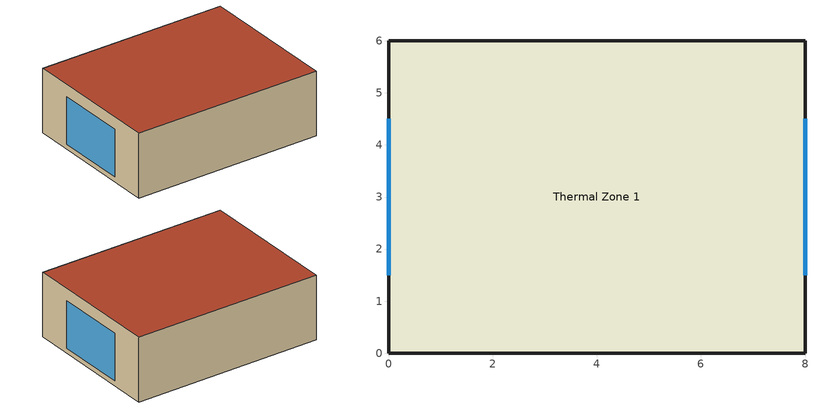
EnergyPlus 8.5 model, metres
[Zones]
Thermal Zone 1
 floor ground (Exterior Floor): 8,6 8,0 0,0 0,6 z0
 wall outside (Exterior Wall): 0,6 0,0 8,0 8,6 0,6 z0:2.7
 window (Interior Window): 0,4.5 0,1.5 / 8,1.5 8,4.5 z0.2:2.2
 roof outside (Exterior Ceiling): 8,0 8,6 0,6 0,0 z2.7
[Building]
Type620: North Axis {deg}=0; Terrain=Suburbs; Solar Distribution=FullExterior; Maximum Number of Warmup Days=250; Minimum Number of Warmup Days=6
[SizingPeriod:WeatherFileDays]
DesignRun: Begin Month=1; Begin Day of Month=1; End Month=12; End Day of Month=31; Day of Week for Start Day=Monday; Use Weather File Daylight Saving Period=Yes; Use Weather File Rain and Snow Indicators=Yes
[Site:GroundTemperature:BuildingSurface]
18, 18, 18, 18, 18, 18, 18, 18, 18, 18, 18, 18
[Material]
Brick: Roughness=MediumRough; Thickness {m}=0.12; Conductivity {W/m-K}=0.684; Density {kg/m3}=1791.02; Specific Heat {J/kg-K}=867.32; Thermal Absorptance=0.9; Solar Absorptance=0.9; Visible Absorptance=0.9
[WindowMaterial:Glazing]
Clear 3mm: Optical Data Type=SpectralAverage; Thickness {m}=0.003; Solar Transmittance at Normal Incidence=0.837; Front Side Solar Reflectance at Normal Incidence=0.075; Back Side Solar Reflectance at Normal Incidence=0; Visible Transmittance at Normal Incidence=0.898; Front Side Visible Reflectance at Normal Incidence=0.081; Back Side Visible Reflectance at Normal Incidence=0; Infrared Transmittance at Normal Incidence=0; Front Side Infrared Hemispherical Emissivity=0.84; Back Side Infrared Hemispherical Emissivity=0.84; Conductivity {W/m-K}=0.9; Dirt Correction Factor for Solar and Visible Transmittance=1; Solar Diffusing=No
[MaterialProperty:MoisturePenetrationDepth:Settings]
Brick: Moisture Penetration Depth {m}=0.0194522; Moisture Equation Coefficient a=0.00290337; Moisture Equation Coefficient b=0.56; Moisture Equation Coefficient c=0.006058; Moisture Equation Coefficient d=14.25
[MaterialProperty:HeatAndMoistureTransfer:Settings]
Material=Brick; Porosity {m3/m3}=0.313; Initial Water Content Ratio {kg/kg}=0
[MaterialProperty:HeatAndMoistureTransfer:SorptionIsotherm]
Material=Brick; Number of Isotherm Coordinates=10; Relative Humidity Fraction 1=0.05; Moisture Content 1 {kg/m3}=0.267563; Relative Humidity Fraction 2=0.1; Moisture Content 2 {kg/m3}=1.4322; Relative Humidity Fraction 3=0.2; Moisture Content 3 {kg/m3}=2.11145; Relative Humidity Fraction 4=0.4; Moisture Content 4 {kg/m3}=3.11286; Relative Humidity Fraction 5=0.6; Moisture Content 5 {kg/m3}=3.91381; Relative Humidity Fraction 6=0.7; Moisture Content 6 {kg/m3}=4.32583; Relative Humidity Fraction 7=0.8; Moisture Content 7 {kg/m3}=5.04046; Relative Humidity Fraction 8=0.9; Moisture Content 8 {kg/m3}=7.31967; Relative Humidity Fraction 9=0.95; Moisture Content 9 {kg/m3}=10.2766; Relative Humidity Fraction 10=1; Moisture Content 10 {kg/m3}=16.05
[MaterialProperty:HeatAndMoistureTransfer:Suction]
Material=Brick; Number of Suction points=13; Moisture Content 1 {kg/m3}=0; Liquid Transport Coefficient 1 {m2/s}=1.8e-08; Moisture Content 2 {kg/m3}=2; Liquid Transport Coefficient 2 {m2/s}=1.86411e-08; Moisture Content 3 {kg/m3}=4; Liquid Transport Coefficient 3 {m2/s}=1.93052e-08; Moisture Content 4 {kg/m3}=6; Liquid Transport Coefficient 4 {m2/s}=1.99928e-08; Moisture Content 5 {kg/m3}=7; Liquid Transport Coefficient 5 {m2/s}=2.03457e-08; Moisture Content 6 {kg/m3}=8; Liquid Transport Coefficient 6 {m2/s}=2.07049e-08; Moisture Content 7 {kg/m3}=9; Liquid Transport Coefficient 7 {m2/s}=2.10705e-08; Moisture Content 8 {kg/m3}=10; Liquid Transport Coefficient 8 {m2/s}=2.14424e-08; Moisture Content 9 {kg/m3}=50; Liquid Transport Coefficient 9 {m2/s}=4.31798e-08; Moisture Content 10 {kg/m3}=100; Liquid Transport Coefficient 10 {m2/s}=1.03583e-07; Moisture Content 11 {kg/m3}=200; Liquid Transport Coefficient 11 {m2/s}=5.96078e-07; Moisture Content 12 {kg/m3}=300; Liquid Transport Coefficient 12 {m2/s}=3.43019e-06; Moisture Content 13 {kg/m3}=450; Liquid Transport Coefficient 13 {m2/s}=4.73524e-05
[MaterialProperty:HeatAndMoistureTransfer:Redistribution]
Material=Brick; Number of Redistribution points=13; Moisture Content 1 {kg/m3}=0; Liquid Transport Coefficient 1 {m2/s}=1.8e-08; Moisture Content 2 {kg/m3}=2; Liquid Transport Coefficient 2 {m2/s}=1.86411e-08; Moisture Content 3 {kg/m3}=4; Liquid Transport Coefficient 3 {m2/s}=1.93052e-08; Moisture Content 4 {kg/m3}=6; Liquid Transport Coefficient 4 {m2/s}=1.99928e-08; Moisture Content 5 {kg/m3}=7; Liquid Transport Coefficient 5 {m2/s}=2.03457e-08; Moisture Content 6 {kg/m3}=8; Liquid Transport Coefficient 6 {m2/s}=2.07049e-08; Moisture Content 7 {kg/m3}=9; Liquid Transport Coefficient 7 {m2/s}=2.10705e-08; Moisture Content 8 {kg/m3}=10; Liquid Transport Coefficient 8 {m2/s}=2.14424e-08; Moisture Content 9 {kg/m3}=50; Liquid Transport Coefficient 9 {m2/s}=4.31798e-08; Moisture Content 10 {kg/m3}=100; Liquid Transport Coefficient 10 {m2/s}=1.03583e-07; Moisture Content 11 {kg/m3}=200; Liquid Transport Coefficient 11 {m2/s}=5.96078e-07; Moisture Content 12 {kg/m3}=300; Liquid Transport Coefficient 12 {m2/s}=3.43019e-06; Moisture Content 13 {kg/m3}=450; Liquid Transport Coefficient 13 {m2/s}=4.73524e-05
[MaterialProperty:HeatAndMoistureTransfer:Diffusion]
Material=Brick; Number of Data Pairs=11; Relative Humidity Fraction 1=0; Water Vapor Diffusion Resistance Factor 1=16.4177; Relative Humidity Fraction 2=0.1; Water Vapor Diffusion Resistance Factor 2=16.202; Relative Humidity Fraction 3=0.2; Water Vapor Diffusion Resistance Factor 3=15.9317; Relative Humidity Fraction 4=0.3; Water Vapor Diffusion Resistance Factor 4=15.5887; Relative Humidity Fraction 5=0.4; Water Vapor Diffusion Resistance Factor 5=15.1274; Relative Humidity Fraction 6=0.5; Water Vapor Diffusion Resistance Factor 6=14.4488; Relative Humidity Fraction 7=0.6; Water Vapor Diffusion Resistance Factor 7=13.3987; Relative Humidity Fraction 8=0.7; Water Vapor Diffusion Resistance Factor 8=11.8563; Relative Humidity Fraction 9=0.8; Water Vapor Diffusion Resistance Factor 9=9.91229; Relative Humidity Fraction 10=0.9; Water Vapor Diffusion Resistance Factor 10=7.89548; Relative Humidity Fraction 11=1; Water Vapor Diffusion Resistance Factor 11=6.12155
[MaterialProperty:HeatAndMoistureTransfer:ThermalConductivity]
Material=Brick; Number of Thermal Coordinates=5; Moisture Content 1 {kg/m3}=0; Thermal Conductivity 1 {W/m-K}=1; Moisture Content 2 {kg/m3}=36; Thermal Conductivity 2 {W/m-K}=1.21; Moisture Content 3 {kg/m3}=72; Thermal Conductivity 3 {W/m-K}=1.42; Moisture Content 4 {kg/m3}=126; Thermal Conductivity 4 {W/m-K}=1.55; Moisture Content 5 {kg/m3}=216; Thermal Conductivity 5 {W/m-K}=2
[Construction]
Exterior Wall; Exterior Floor; Exterior Ceiling: Brick
Interior Window: Clear 3mm
[Zone]
Thermal Zone 1: Type=1; Multiplier=1; Ceiling Height {m}=autocalculate; Volume {m3}=autocalculate; Floor Area {m2}=autocalculate; Part of Total Floor Area=Yes
[ElectricEquipment] Zone or ZoneList=Thermal Zone 1; Design Level Calculation Method=EquipmentLevel; Fraction Latent=0; Fraction Radiant=0.6; Fraction Lost=0
Name | Schedule | Design Level {W}
Equipement occ | Occupation | 200
Equipement off | Occup inv | 0
[HotWaterEquipment] Zone or ZoneList=Thermal Zone 1; Design Level Calculation Method=EquipmentLevel; Fraction Latent=1; Fraction Radiant=0; Fraction Lost=0
Name | Schedule | Design Level {W}
Load Latent occ | Occupation | 30
Load Latent off | Occup inv | 3
[ZoneVentilation:DesignFlowRate]
Renouvellement air: Zone or ZoneList=Thermal Zone 1; Schedule=Always on; Design Flow Rate Calculation Method=AirChanges/Hour; Air Changes per Hour {1/hr}=0.5; Ventilation Type=Natural; Fan Pressure Rise {Pa}=75; Fan Total Efficiency=0.7; Constant Term Coefficient=1; Minimum Indoor Temperature {C}=-100; Maximum Indoor Temperature {C}=100; Delta Temperature {deltaC}=-100; Minimum Outdoor Temperature {C}=-100; Maximum Outdoor Temperature {C}=100; Maximum Wind Speed {m/s}=40
[DesignSpecification:ZoneAirDistribution]
SZ DSZAD Thermal Zone 1: Zone Air Distribution Effectiveness in Cooling Mode=1; Zone Air Distribution Effectiveness in Heating Mode=1
[Sizing:Zone]
Thermal Zone 1: Zone Cooling Design Supply Air Temperature Input Method=SupplyAirTemperature; Zone Cooling Design Supply Air Temperature {C}=14; Zone Cooling Design Supply Air Temperature Difference {deltaC}=11.11; Zone Heating Design Supply Air Temperature Input Method=SupplyAirTemperature; Zone Heating Design Supply Air Temperature {C}=50; Zone Cooling Design Supply Air Humidity Ratio {kgWater/kgDryAir}=0.008; Zone Heating Design Supply Air Humidity Ratio {kgWater/kgDryAir}=0.008; Cooling Design Air Flow Method=DesignDay; Cooling Design Air Flow Rate {m3/s}=0; Cooling Minimum Air Flow Fraction=0; Heating Design Air Flow Method=DesignDay; Heating Design Air Flow Rate {m3/s}=0; Heating Maximum Air Flow Fraction=0; Design Specification Zone Air Distribution Object=SZ DSZAD Thermal Zone 1
[ZoneControl:Thermostat]
Thermal Zone 1 Thermostat: Zone or ZoneList=Thermal Zone 1; Control Type Schedule=ThermostatControlType; Control 1=Thermostat Dual SP Control
[ThermostatSetpoint:DualSetpoint]
Thermostat Dual SP Control: Heating Setpoint Temperature Schedule=HeatingSetpoint; Cooling Setpoint Temperature Schedule=CoolingSetpoint
[ZoneHVAC:PackagedTerminalAirConditioner]
Thermal Zone 1 PTAC: Availability Schedule=Always on; Cooling Supply Air Flow Rate {m3/s}=autosize; Heating Supply Air Flow Rate {m3/s}=autosize; No Load Supply Air Flow Rate {m3/s}=autosize; Cooling Outdoor Air Flow Rate {m3/s}=0; Heating Outdoor Air Flow Rate {m3/s}=0; No Load Outdoor Air Flow Rate {m3/s}=0; Supply Air Fan=Thermal Zone 1 PTAC Supply Fan; Heating Coil=Thermal Zone 1 PTAC Heating Coil; Cooling Coil=Thermal Zone 1 PTAC Cooling Coil; Fan Placement=DrawThrough; Supply Air Fan Operating Mode Schedule=Always off
[Zone equipment]
Thermal Zone 1: Thermal Zone 1 PTAC
[Fan:OnOff]
Thermal Zone 1 PTAC Supply Fan: Availability Schedule=Always on; Fan Total Efficiency=0.7; Pressure Rise {Pa}=75; Maximum Flow Rate {m3/s}=autosize; Motor Efficiency=0.9; Motor In Airstream Fraction=1
[Coil:Cooling:DX:SingleSpeed]
Thermal Zone 1 PTAC Cooling Coil: Availability Schedule=Coolling; Gross Rated Total Cooling Capacity {W}=autosize; Gross Rated Sensible Heat Ratio=autosize; Gross Rated Cooling COP {W/W}=3; Rated Air Flow Rate {m3/s}=autosize; Total Cooling Capacity Function of Temperature Curve=Thermal Zone 1 PTAC Cooling Coil Cap-FT; Total Cooling Capacity Function of Flow Fraction Curve=Thermal Zone 1 PTAC Cooling Coil Cap-FF; Energy Input Ratio Function of Temperature Curve=Thermal Zone 1 PTAC Cooling Coil EIR-FT; Energy Input Ratio Function of Flow Fraction Curve=Thermal Zone 1 PTAC Cooling Coil EIR-FF; Part Load Fraction Correlation Curve=Thermal Zone 1 PTAC Cooling Coil Coil PLF; Nominal Time for Condensate Removal to Begin {s}=0; Ratio of Initial Moisture Evaporation Rate and Steady State Latent Capacity=0; Maximum Cycling Rate {cycles/hr}=0; Latent Capacity Time Constant {s}=0; Condenser Type=AirCooled; Evaporative Condenser Effectiveness=0; Evaporative Condenser Pump Rated Power Consumption {W}=0; Crankcase Heater Capacity {W}=0; Maximum Outdoor Dry-Bulb Temperature for Crankcase Heater Operation {C}=10
[Coil:Heating:Electric]
Thermal Zone 1 PTAC Heating Coil: Availability Schedule=Heating; Efficiency=1; Nominal Capacity {W}=autosize
[Schedule:Compact]
Heating; Coolling; Occupation: Through: 12/31, For: AllDays, Until: 09:00, 0, Until: 17:00, 1, Until: 24:00, 0
Occup inv: Through: 12/31, For: AllDays, Until: 09:00, 1, Until: 17:00, 0, Until: 24:00, 1
HeatingSetpoint: Through: 12/31, For: AllDays, Until: 24:00, 20
CoolingSetpoint: Through: 12/31, For: AllDays, Until: 24:00, 24
[Schedule:Constant]
Name | Hourly Value
Always on | 1
Always off | 0
ThermostatControlType | 4
[Curve:Quadratic]
Name | Coefficient1 Constant | Coefficient2 x | Coefficient3 x**2 | Minimum Value of x | Maximum Value of x
Thermal Zone 1 PTAC Cooling Coil Cap-FF | 0.8 | 0.2 | 0 | 0.5 | 1.5
Thermal Zone 1 PTAC Cooling Coil EIR-FF | 1.1552 | -0.1808 | 0.0256 | 0.5 | 1.5
Thermal Zone 1 PTAC Cooling Coil Coil PLF | 0.85 | 0.15 | 0 | 0 | 1
[Curve:Biquadratic] Minimum Value of x=12.77778; Maximum Value of x=23.88889; Minimum Value of y=18; Maximum Value of y=46.11111
Name | Coefficient1 Constant | Coefficient2 x | Coefficient3 x**2 | Coefficient4 y | Coefficient5 y**2 | Coefficient6 x*y
Thermal Zone 1 PTAC Cooling Coil Cap-FT | 0.942588 | 0.00954335 | 0.00068377 | -0.0110427 | 5.249e-06 | -9.72e-06
Thermal Zone 1 PTAC Cooling Coil EIR-FT | 0.342414 | 0.034885 | -0.0006237 | 0.00497722 | 0.000437951 | -0.000728028
